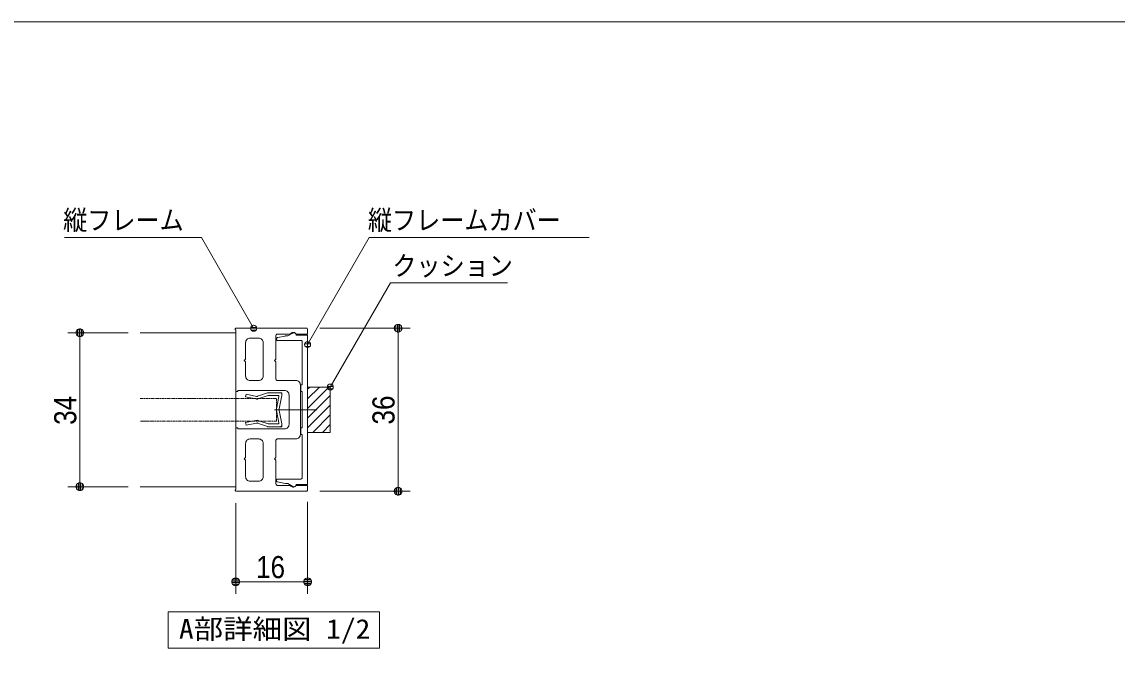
# Model space of a CAD drawing. Units: millimetres, scale not verified. Extents: x -6062 to 6062, y -3045 to 3045.
# Drawn here: x -4115 to -2300, y 1693 to 2770 of the extents above; entities that cross this region are included whole.
import ezdxf
from ezdxf.enums import TextEntityAlignment as Align

# ---------------------------------------------------------------- set-up
doc = ezdxf.new("R2010")
doc.units = ezdxf.units.MM
doc.header["$LTSCALE"] = 20
doc.linetypes.add('DOUBLE_CHAIN1', pattern=[8.8, 5, -1, 0.6, -0.6, 0.6, -1])
for name, color, linetype, lineweight in [('0-0_3一般', 7, 'Continuous', 9), ('0-1_2寸法-3', 7, 'Continuous', 9), ('0-2_2寸法-1', 7, 'Continuous', 9), ('0-3_0', 7, 'Continuous', 9), ('0-5_1図面枠', 7, 'Continuous', 9)]:
    doc.layers.add(name, color=color, linetype=linetype, lineweight=lineweight)
doc.styles.add('ＭＳ ゴシック', font='')
doc.styles.add('ＭＳ Ｐゴシック', font='')
doc.styles.get('ＭＳ ゴシック').set_extended_font_data('MS Gothic')
doc.styles.get('ＭＳ Ｐゴシック').set_extended_font_data('MS PGothic')

# ---------------------------------------------------------------- blocks, each defined once
blk = doc.blocks.new('_Dot')
at = {"layer": '0-3_0'}
for p, q in [((-10, 0), (-20, 0)), ((9.78, 2), (-9.78, 2)), ((7.99, 6), (-7.99, 6)), ((9.16, -3.98), (-9.16, -3.98)), ((6, -7.98), (-6, -7.98))]:
    blk.add_line(p, q, dxfattribs=at)
for points in [[(10, 0), (9.92, 1.25), (9.69, 2.49), (9.3, 3.68), (8.76, 4.82), (8.09, 5.88), (7.29, 6.85), (6.37, 7.71), (5.36, 8.44), (4.26, 9.05), (3.09, 9.51), (1.87, 9.82), (0.63, 9.98), (-0.63, 9.98), (-1.87, 9.82), (-3.09, 9.51), (-4.26, 9.05), (-5.36, 8.44), (-6.37, 7.71), (-7.29, 6.85), (-8.09, 5.88), (-8.76, 4.82), (-9.3, 3.68), (-9.69, 2.49), (-9.92, 1.25), (-10, 0), (0, 0)], [(-10, 0), (-9.92, -1.25), (-9.69, -2.49), (-9.3, -3.68), (-8.76, -4.82), (-8.09, -5.88), (-7.29, -6.85), (-6.37, -7.71), (-5.36, -8.44), (-4.26, -9.05), (-3.09, -9.51), (-1.87, -9.82), (-0.63, -9.98), (0.63, -9.98), (1.87, -9.82), (3.09, -9.51), (4.26, -9.05), (5.36, -8.44), (6.37, -7.71), (7.29, -6.85), (8.09, -5.88), (8.76, -4.82), (9.3, -3.68), (9.69, -2.49), (9.92, -1.25), (10, 0), (0, 0)]]:
    blk.add_lwpolyline(points, close=True, dxfattribs=at)
blk = doc.blocks.new('グループ-42')
at = {"layer": '0-1_2寸法-3'}
blk.add_lwpolyline([(-41701.6, 35854.4), (-34701.6, 35854.4), (-34701.6, 34654.4), (-41701.6, 34654.4)], close=True, dxfattribs=at)
at = {"layer": '0-1_2寸法-3', "style": 'ＭＳ ゴシック', "width": 1.1}
blk.add_text('A部詳細図 1/2', height=650.9, dxfattribs=at).set_placement((-41348.5, 34772), align=Align.BOTTOM_LEFT)
blk = doc.blocks.new('グループ-43')
at = {"layer": '0-0_3一般'}
for p, q in [((-38798.6, 42909.8), (-38749.1, 42899.4)), ((-38779.9, 42997.9), (-38760.2, 42993.7)), ((-38741.9, 43002.3), (-38760.2, 42993.7)), ((-38703.5, 42920.9), (-38749.1, 42899.4)), ((-38418.4, 43112.5), (-38741.9, 43002.3)), ((-38703.5, 42920.9), (-38389.1, 43026.9)), ((-37984.1, 43116.9), (-38399.2, 43116.9)), ((-38065.4, 43026.9), (-38389.1, 43026.9)), ((-38035.9, 42991.3), (-38116.5, 42582.4)), ((-37939.1, 43026.9), (-38026.5, 42582.4)), ((-37984.1, 43116.9), (-37939.1, 43116.9)), ((-37939.1, 43071.9), (-37939.1, 43116.9)), ((-37939.1, 43026.9), (-37939.1, 43071.9)), ((-38035.9, 42117.5), (-38116.5, 42526.3)), ((-37939.1, 42081.9), (-38026.5, 42526.3)), ((-38798.6, 42198.9), (-38749.1, 42209.4)), ((-38779.9, 42110.8), (-38760.2, 42115)), ((-38741.9, 42106.4), (-38760.2, 42115)), ((-38703.5, 42187.8), (-38749.1, 42209.4)), ((-38389.1, 42081.9), (-38703.5, 42187.8)), ((-38741.9, 42106.4), (-38418.4, 41996.2)), ((-38399.2, 41991.9), (-37984.1, 41991.9)), ((-38065.4, 42081.9), (-38389.1, 42081.9)), ((-37984.1, 41991.9), (-37939.1, 41991.9)), ((-37939.1, 42036.9), (-37939.1, 42081.9)), ((-37939.1, 42036.9), (-37939.1, 41991.9))]:
    blk.add_line(p, q, dxfattribs=at)
at = {"layer": '0-0_3一般', "linetype": 'DOUBLE_CHAIN1'}
blk.add_lwpolyline([(-42634.1, 42929.4), (-38119.1, 42929.4), (-38119.1, 42179.4), (-42634.1, 42179.4)], dxfattribs=at)
at = {"layer": '0-0_3一般'}
for points in [[(-38779.9, 42997.9), (-39120.5, 43069.9), (-39139.1, 42981.9), (-38798.6, 42909.8)], [(-38798.6, 42198.9), (-39139.1, 42126.9), (-39120.5, 42038.8), (-38779.9, 42110.8)]]:
    blk.add_lwpolyline(points, dxfattribs=at)
for centre, radius, start, end in [((-38767.5, 43056.6), 150, 258.05582, 276.66677), ((-38767.5, 43056.6), 60, 258.05582, 276.66677), ((-38767.5, 43056.6), 60, 276.66677, 295.27772), ((-38767.5, 43056.6), 150, 276.66677, 295.27772), ((-38399.2, 43071.9), 45, 102.63886, 115.27772), ((-38399.2, 43071.9), 45, 90, 102.63886), ((-38065.4, 42996.9), 30, 39.6175, 90), ((-38065.4, 42996.9), 30, 349.23499, 39.6175), ((-37984.1, 43071.9), 45, 45, 90), ((-37984.1, 43071.9), 45, 0, 45), ((-37969.1, 42554.4), 150, 174.6175, 180), ((-37969.1, 42554.4), 150, 180, 185.3825), ((-37969.1, 42554.4), 150, 169.23499, 174.6175), ((-37969.1, 42554.4), 150, 185.3825, 190.76501), ((-37879.1, 42554.4), 150, 174.6175, 180), ((-37879.1, 42554.4), 150, 180, 185.3825), ((-37879.1, 42554.4), 150, 169.23499, 174.6175), ((-37879.1, 42554.4), 150, 185.3825, 190.76501), ((-38767.5, 42052.1), 150, 83.33323, 101.94418), ((-38767.5, 42052.1), 150, 64.72228, 83.33323), ((-38065.4, 42111.9), 30, 320.3825, 10.76501), ((-38767.5, 42052.1), 60, 83.33323, 101.94418), ((-38767.5, 42052.1), 60, 64.72228, 83.33323), ((-38399.2, 42036.9), 45, 244.72228, 257.36114), ((-38399.2, 42036.9), 45, 257.36114, 270), ((-38065.4, 42111.9), 30, 270, 320.3825), ((-37984.1, 42036.9), 45, 270, 315), ((-37984.1, 42036.9), 45, 315, 0)]:
    blk.add_arc(centre, radius, start, end, dxfattribs=at)
blk = doc.blocks.new('グループ-44')
at = {"layer": '0-0_3一般'}
for p, q in [((-38119.1, 44894.4), (-38119.1, 44902.5)), ((-38083, 44946.6), (-37833.7, 44996.4)), ((-37309.1, 44849.4), (-38074.1, 44849.4)), ((-37264.1, 43379.4), (-37264.1, 44804.4)), ((-37264.1, 41954.4), (-37264.1, 43154.4)), ((-37681.5, 42554.4), (-36781.5, 42554.4)), ((-37264.1, 40304.4), (-37264.1, 41729.4)), ((-38119.1, 40206.2), (-38119.1, 40214.4)), ((-37833.7, 40112.3), (-38083, 40162.1)), ((-38074.1, 40259.4), (-37309.1, 40259.4))]:
    blk.add_line(p, q, dxfattribs=at)
for points in [[(-37804.3, 44999.4), (-37736.1, 44999.4), (-37571.6, 45094.3)], [(-37459.1, 45029.4), (-37084.1, 45029.4), (-37084.1, 40079.4), (-37459.1, 40079.4)], [(-37264.1, 43154.4), (-37309.1, 43154.4), (-37309.1, 43379.4), (-37264.1, 43379.4)], [(-37264.1, 41729.4), (-37309.1, 41729.4), (-37309.1, 41954.4), (-37264.1, 41954.4)], [(-37571.6, 40014.4), (-37736.1, 40109.4), (-37804.3, 40109.4)]]:
    blk.add_lwpolyline(points, dxfattribs=at)
for centre, radius, start, end in [((-37534.1, 45029.4), 75, 60, 120), ((-37534.1, 45029.4), 75, 0, 60), ((-38074.1, 44902.5), 45, 140.65497, 180), ((-38074.1, 44894.4), 45, 180, 225), ((-38074.1, 44902.5), 45, 101.30993, 140.65497), ((-38074.1, 44894.4), 45, 225, 270), ((-37804.3, 44849.4), 150, 95.65497, 101.30993), ((-37804.3, 44849.4), 150, 90, 95.65497), ((-37309.1, 44804.4), 45, 45, 90), ((-37309.1, 44804.4), 45, 0, 45), ((-37309.1, 40304.4), 45, 315, 0), ((-38074.1, 40214.4), 45, 135, 180), ((-38074.1, 40206.2), 45, 180, 219.34503), ((-38074.1, 40206.2), 45, 219.34503, 258.69007), ((-38074.1, 40214.4), 45, 90, 135), ((-37804.3, 40259.4), 150, 258.69007, 264.34503), ((-37804.3, 40259.4), 150, 264.34503, 270), ((-37534.1, 40079.4), 75, 240, 300), ((-37534.1, 40079.4), 75, 300, 0), ((-37309.1, 40304.4), 45, 270, 315)]:
    blk.add_arc(centre, radius, start, end, dxfattribs=at)
blk = doc.blocks.new('グループ-45')
at = {"layer": '0-0_3一般'}
for p, q in [((-39484.1, 45220.3), (-39484.1, 45224.4)), ((-39469.1, 43184.4), (-39469.1, 45194.4)), ((-39454.1, 45254.4), (-37129.1, 45254.4)), ((-38089.1, 45059.4), (-37659, 45059.4)), ((-37451.9, 45059.4), (-37084.1, 45059.4)), ((-37084.1, 45059.4), (-37084.1, 45209.4)), ((-39139.1, 44774.4), (-39139.1, 44226.9)), ((-38704.1, 44924.4), (-38989.1, 44924.4)), ((-38554.1, 44774.4), (-38554.1, 43671.9)), ((-38134.1, 45014.4), (-38134.1, 44226.9)), ((-39184.1, 44181.9), (-39139.1, 44226.9)), ((-39139.1, 44136.9), (-39184.1, 44181.9)), ((-39139.1, 44136.9), (-39139.1, 43671.9)), ((-38179.1, 44181.9), (-38134.1, 44226.9)), ((-38134.1, 44136.9), (-38179.1, 44181.9)), ((-38134.1, 44136.9), (-38134.1, 43566.9)), ((-38704.1, 43521.9), (-38989.1, 43521.9)), ((-37474.1, 43521.9), (-38089.1, 43521.9)), ((-37324.1, 43371.9), (-37324.1, 41736.9)), ((-39424.1, 43154.4), (-39439.1, 43154.4)), ((-37699.1, 43041.9), (-37699.1, 42066.9)), ((-38179.1, 42554.4), (-37013.1, 42554.4)), ((-39469.1, 41924.4), (-39469.1, 39914.4)), ((-39424.1, 41954.4), (-39439.1, 41954.4)), ((-39394.1, 41916.9), (-39394.1, 41924.4)), ((-37849.1, 41916.9), (-39394.1, 41916.9)), ((-39139.1, 40971.9), (-39139.1, 41436.9)), ((-38704.1, 41586.9), (-38989.1, 41586.9)), ((-38554.1, 40334.4), (-38554.1, 41436.9)), ((-38134.1, 40971.9), (-38134.1, 41541.9)), ((-37474.1, 41586.9), (-38089.1, 41586.9)), ((-39184.1, 40926.9), (-39139.1, 40971.9)), ((-39139.1, 40881.9), (-39184.1, 40926.9)), ((-39139.1, 40334.4), (-39139.1, 40881.9)), ((-38179.1, 40926.9), (-38134.1, 40971.9)), ((-38134.1, 40881.9), (-38179.1, 40926.9)), ((-38134.1, 40094.4), (-38134.1, 40881.9)), ((-38704.1, 40184.4), (-38989.1, 40184.4)), ((-38089.1, 40049.4), (-37659, 40049.4)), ((-37451.9, 40049.4), (-37084.1, 40049.4)), ((-37084.1, 40049.4), (-37084.1, 39899.4)), ((-39484.1, 39888.4), (-39484.1, 39884.4)), ((-39454.1, 39854.4), (-37129.1, 39854.4))]:
    blk.add_line(p, q, dxfattribs=at)
blk.add_lwpolyline([(-37849.1, 43191.9), (-39394.1, 43191.9), (-39394.1, 43184.4)], dxfattribs=at)
for centre, radius, start, end in [((-39454.1, 45224.4), 30, 135, 180), ((-39454.1, 45220.3), 30, 180, 210), ((-39454.1, 45220.3), 30, 210, 240), ((-39454.1, 45224.4), 30, 90, 135), ((-38089.1, 45014.4), 45, 135, 180), ((-38089.1, 45014.4), 45, 90, 135), ((-37564.1, 45014.4), 105, 94.18603, 154.62307), ((-37564.1, 45014.4), 105, 33.74899, 94.18603), ((-37451.9, 45089.4), 30, 213.74899, 241.87449), ((-37451.9, 45089.4), 30, 241.87449, 270), ((-37129.1, 45209.4), 45, 45, 90), ((-37129.1, 45209.4), 45, 0, 45), ((-38989.1, 44774.4), 150, 135, 180), ((-38989.1, 44774.4), 150, 90, 135), ((-38704.1, 44774.4), 150, 45, 90), ((-38704.1, 44774.4), 150, 0, 45), ((-38989.1, 43671.9), 150, 180, 225), ((-38989.1, 43671.9), 150, 225, 270), ((-38704.1, 43671.9), 150, 270, 315), ((-38704.1, 43671.9), 150, 315, 0), ((-38089.1, 43566.9), 45, 180, 225), ((-38089.1, 43566.9), 45, 225, 270), ((-37474.1, 43371.9), 150, 45, 90), ((-37474.1, 43371.9), 150, 0, 45), ((-39439.1, 43184.4), 30, 180, 225), ((-39439.1, 43184.4), 30, 225, 270), ((-39424.1, 43184.4), 30, 270, 315), ((-39424.1, 43184.4), 30, 315, 0), ((-37849.1, 43041.9), 150, 45, 90), ((-37849.1, 43041.9), 150, 0, 45), ((-39439.1, 41924.4), 30, 135, 180), ((-39439.1, 41924.4), 30, 90, 135), ((-39424.1, 41924.4), 30, 45, 90), ((-39424.1, 41924.4), 30, 0, 45), ((-37849.1, 42066.9), 150, 270, 315), ((-37849.1, 42066.9), 150, 315, 0), ((-38989.1, 41436.9), 150, 135, 180), ((-38989.1, 41436.9), 150, 90, 135), ((-38704.1, 41436.9), 150, 45, 90), ((-38704.1, 41436.9), 150, 0, 45), ((-38089.1, 41541.9), 45, 135, 180), ((-38089.1, 41541.9), 45, 90, 135), ((-37474.1, 41736.9), 150, 270, 315), ((-37474.1, 41736.9), 150, 315, 0), ((-38989.1, 40334.4), 150, 180, 225), ((-38704.1, 40334.4), 150, 315, 0), ((-38989.1, 40334.4), 150, 225, 270), ((-38704.1, 40334.4), 150, 270, 315), ((-38089.1, 40094.4), 45, 180, 225), ((-38089.1, 40094.4), 45, 225, 270), ((-37564.1, 40094.4), 105, 205.37693, 265.81397), ((-37564.1, 40094.4), 105, 265.81397, 326.25101), ((-37451.9, 40019.4), 30, 118.12551, 146.25101), ((-37451.9, 40019.4), 30, 90, 118.12551), ((-39454.1, 39888.4), 30, 150, 180), ((-39454.1, 39884.4), 30, 180, 225), ((-39454.1, 39888.4), 30, 120, 150), ((-39454.1, 39884.4), 30, 225, 270), ((-37129.1, 39899.4), 45, 270, 315), ((-37129.1, 39899.4), 45, 315, 0)]:
    blk.add_arc(centre, radius, start, end, dxfattribs=at)
blk.add_blockref('グループ-44', (0, 0), dxfattribs=at)
blk = doc.blocks.new('グループ-46')
at = {"layer": '0-0_3一般'}
blk.add_lwpolyline([(-42634.1, 40004.4), (-39469.1, 40004.4), (-39469.1, 45104.4), (-42634.1, 45104.4)], dxfattribs=at)
blk = doc.blocks.new('グループ-47')
at = {"layer": '0-0_3一般'}
for p, q in [((-37084.1, 43235.9), (-37015.6, 43304.4)), ((-37084.1, 42915.9), (-36695.6, 43304.4)), ((-37084.1, 42595.9), (-36375.6, 43304.4)), ((-37084.1, 42275.9), (-36334.1, 43025.9)), ((-37084.1, 41955.9), (-36334.1, 42705.9)), ((-36915.6, 41804.4), (-36334.1, 42385.9)), ((-36595.6, 41804.4), (-36334.1, 42065.9))]:
    blk.add_line(p, q, dxfattribs=at)
blk.add_lwpolyline([(-36334.1, 43304.4), (-37084.1, 43304.4), (-37084.1, 41804.4), (-36334.1, 41804.4)], close=True, dxfattribs=at)
blk.add_lwpolyline([(-36334.1, 43304.4), (-37084.1, 43304.4), (-37084.1, 41804.4), (-36334.1, 41804.4)], close=True, dxfattribs=at)
for name in ['グループ-46', 'グループ-45', 'グループ-43']:
    blk.add_blockref(name, (0, 0), dxfattribs=at)
blk = doc.blocks.new('グループ-50')
at = {"layer": '0-5_1図面枠'}
blk.add_lwpolyline([(-80000, 55400), (80000, 55400), (80000, -55400), (-80000, -55400)], close=True, dxfattribs=at)
blk = doc.blocks.new('図面枠')
at = {"layer": '0-5_1図面枠'}
blk.add_blockref('グループ-50', (0, 0), dxfattribs=at)

msp = doc.modelspace()

# ---------------------------------------------------------------- linework, layer by layer
at = {"layer": '0-1_2寸法-3'}
for p, q in [((-3726.25, 2263.71), (-3736.04, 2263.71)), ((-3727.15, 2259.71), (-3735.14, 2259.71)), ((-3730.97, 2267.71), (-3731.32, 2267.71)), ((-3730.97, 2267.71), (-3731.32, 2267.71)), ((-3636.81, 2236.71), (-3646.6, 2236.71)), ((-3641.53, 2240.71), (-3641.88, 2240.71)), ((-3641.53, 2240.71), (-3641.88, 2240.71)), ((-3637.71, 2232.71), (-3645.7, 2232.71)), ((-3599.31, 2166.21), (-3609.1, 2166.21)), ((-3600.21, 2162.21), (-3608.2, 2162.21)), ((-3604.03, 2170.21), (-3604.38, 2170.21)), ((-3604.03, 2170.21), (-3604.38, 2170.21))]:
    msp.add_line(p, q, dxfattribs=at)
for points in [[(-3731.14, 2262.72), (-3817.75, 2412.72), (-4044.63, 2412.72)], [(-3641.71, 2235.72), (-3539.52, 2412.72), (-3175.08, 2412.72)], [(-3604.21, 2165.22), (-3504.61, 2337.72), (-3310.53, 2337.72)]]:
    msp.add_lwpolyline(points, dxfattribs=at)
for centre in [(-3731.14, 2262.72), (-3731.14, 2262.72), (-3641.71, 2235.72), (-3641.71, 2235.72), (-3604.21, 2165.22), (-3604.21, 2165.22)]:
    msp.add_circle(centre, 5.01, dxfattribs=at)
at = {"layer": '0-2_2寸法-1'}
for p, q in [((-3939.21, 2255.22), (-4039.21, 2255.22)), ((-3621.71, 2262.72), (-3471.71, 2262.72)), ((-4019.21, 2012.93), (-4019.21, 2242.51)), ((-3491.71, 2250.01), (-3491.71, 2005.43)), ((-3939.21, 2000.22), (-4039.21, 2000.22)), ((-3621.71, 1992.72), (-3471.71, 1992.72)), ((-3760.96, 1972.72), (-3760.96, 1822.72)), ((-3641.71, 1974.97), (-3641.71, 1822.72)), ((-3654.42, 1842.72), (-3748.24, 1842.72))]:
    msp.add_line(p, q, dxfattribs=at)

# ---------------------------------------------------------------- block references
at = {"layer": '0-0_3一般', "xscale": 0.05, "yscale": 0.05}
msp.add_blockref('グループ-47', (-1787.5, 0), dxfattribs=at)
at = {"layer": '0-1_2寸法-3', "xscale": 0.05, "yscale": 0.05}
msp.add_blockref('グループ-42', (-1787.5, 0), dxfattribs=at)
at = {"layer": '0-2_2寸法-1', "xscale": 0.6356201, "yscale": 0.6356201}
for p, rotation in [((-3491.71, 2262.72), 90), ((-4019.21, 2255.22), 90), ((-4019.21, 2000.22), 270), ((-3491.71, 1992.72), 270), ((-3760.96, 1842.72), 180)]:
    msp.add_blockref('_Dot', p, dxfattribs=dict(at, rotation=rotation))
msp.add_blockref('_Dot', (-3641.71, 1842.72), dxfattribs=at)
at = {"layer": '0-5_1図面枠', "xscale": 0.05, "yscale": 0.05}
msp.add_blockref('図面枠', (-1787.5, 0), dxfattribs=at)

# ---------------------------------------------------------------- texts
at = {"layer": '0-1_2寸法-3', "style": 'ＭＳ ゴシック', "width": 0.9}
for s, p in [('縦フレーム', (-4046.93, 2415.69)), ('縦フレームカバー', (-3541.82, 2415.69)), ('クッション', (-3501.28, 2340.11))]:
    msp.add_text(s, height=32.55, dxfattribs=at).set_placement(p, align=Align.BOTTOM_LEFT)
at = {"layer": '0-2_2寸法-1', "style": 'ＭＳ Ｐゴシック', "width": 0.9}
for s, p in [('34', (-4014.15, 2102.64)), ('36', (-3486.65, 2103.23))]:
    msp.add_text(s, height=36.66, rotation=90, dxfattribs=at).set_placement(p, align=Align.BOTTOM_LEFT)
msp.add_text('16', height=36.66, dxfattribs=at).set_placement((-3727.16, 1837.76), align=Align.BOTTOM_LEFT)

doc.saveas('drawing.dxf')
